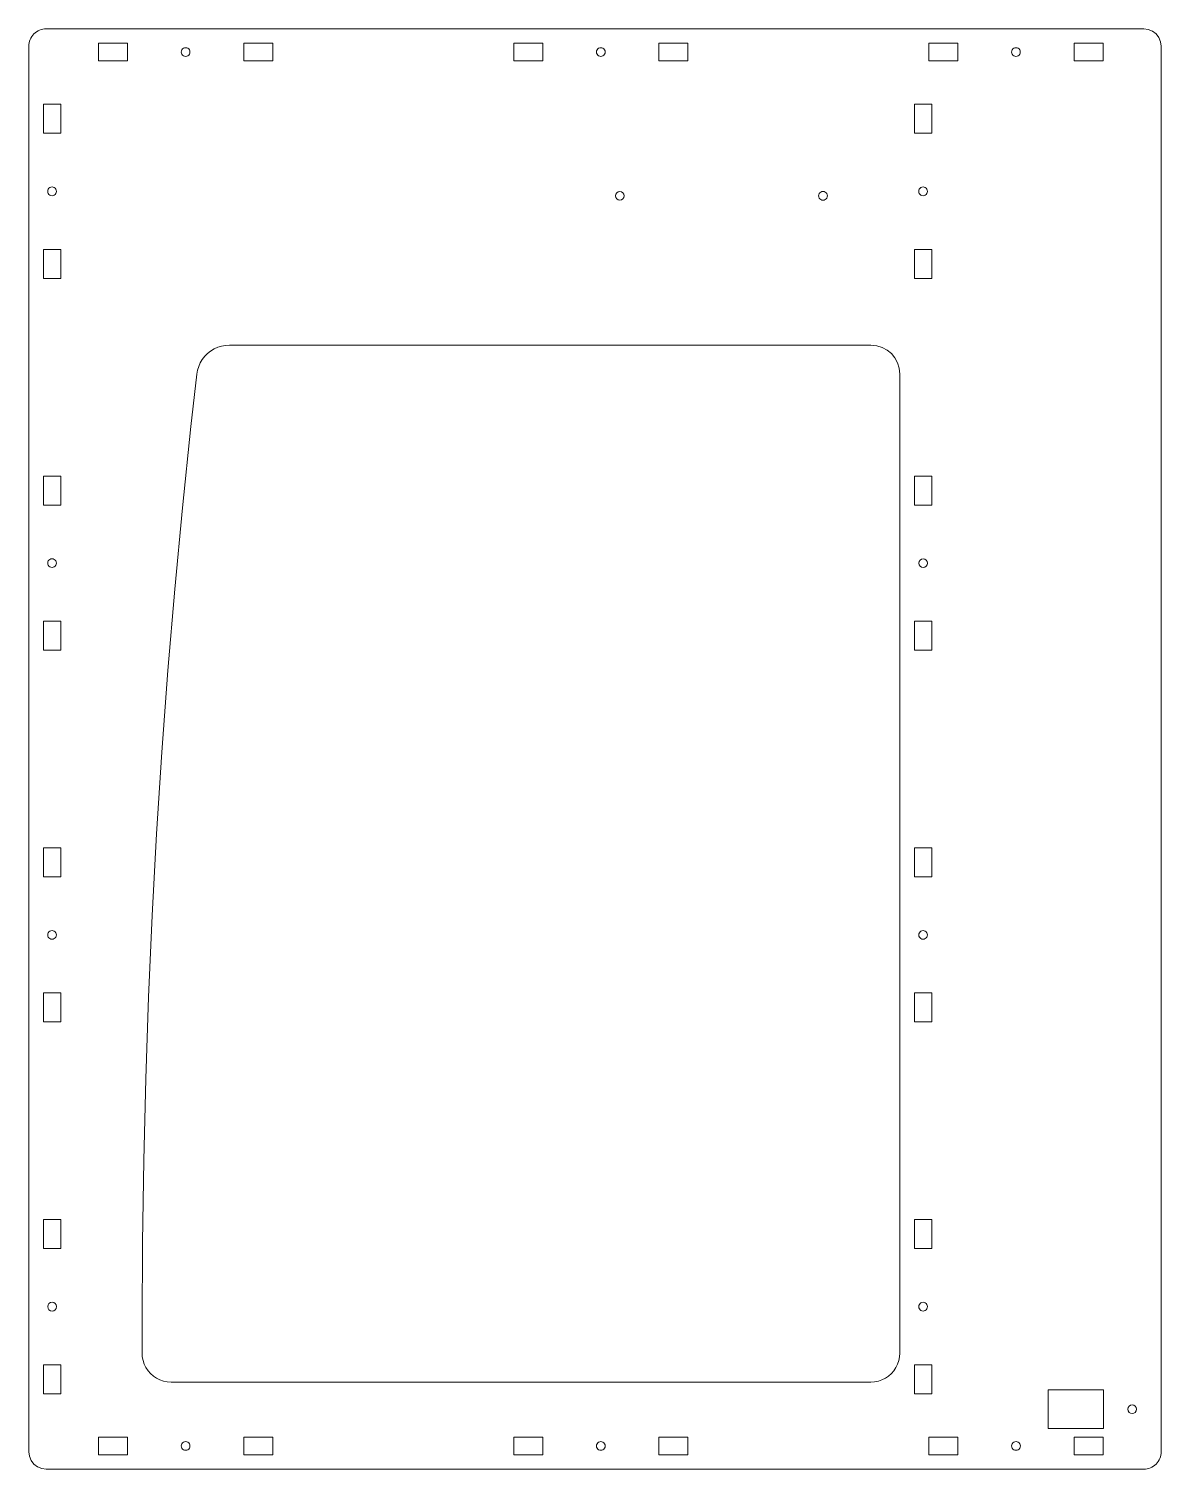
# Model space of a CAD drawing. Extents: x 0 to 390, y 0 to 496.
import ezdxf

# ---------------------------------------------------------------- set-up
doc = ezdxf.new("R2010")
doc.units = 0
doc.layers.get('0').update_dxf_attribs({"color": 13, "linetype": 'CONTINUOUS', "lineweight": 5, "true_color": 0xa55252})

msp = doc.modelspace()

# ---------------------------------------------------------------- linework, layer by layer
for p, q in [((384, 496.3), (6, 496.3)), ((0, 490.3), (0, 6)), ((24, 485.3), (24, 491.3)), ((24, 491.3), (34, 491.3)), ((34, 491.3), (34, 485.3)), ((74, 485.3), (74, 491.3)), ((84, 491.3), (74, 491.3)), ((84, 491.3), (84, 485.3)), ((167, 485.3), (167, 491.3)), ((177, 491.3), (167, 491.3)), ((177, 491.3), (177, 485.3)), ((217, 485.3), (217, 491.3)), ((227, 491.3), (217, 491.3)), ((227, 491.3), (227, 485.3)), ((309.99, 485.3), (309.99, 491.3)), ((319.99, 491.3), (309.99, 491.3)), ((319.99, 491.3), (319.99, 485.3)), ((359.99, 485.3), (359.99, 491.3)), ((369.99, 491.3), (359.99, 491.3)), ((369.99, 491.3), (369.99, 485.3)), ((390, 490.3), (390, 6)), ((34, 485.3), (24, 485.3)), ((84, 485.3), (74, 485.3)), ((177, 485.3), (167, 485.3)), ((227, 485.3), (217, 485.3)), ((319.99, 485.3), (309.99, 485.3)), ((369.99, 485.3), (359.99, 485.3)), ((11, 470.3), (5, 470.3)), ((5, 470.3), (5, 460.3)), ((11, 460.3), (11, 470.3)), ((305, 460.3), (305, 470.3)), ((305, 470.3), (311, 470.3)), ((311, 470.3), (311, 460.3)), ((5, 460.3), (11, 460.3)), ((311, 460.3), (305, 460.3)), ((11, 420.3), (5, 420.3)), ((5, 420.3), (5, 410.3)), ((11, 410.3), (11, 420.3)), ((305, 420.3), (311, 420.3)), ((305, 410.3), (305, 420.3)), ((311, 420.3), (311, 410.3)), ((5, 410.3), (11, 410.3)), ((311, 410.3), (305, 410.3)), ((69.06, 387.3), (290, 387.3)), ((300, 377.3), (300, 40)), ((11, 342.2), (5, 342.2)), ((5, 342.2), (5, 332.2)), ((11, 332.2), (11, 342.2)), ((311.01, 342.2), (305.01, 342.2)), ((305.01, 342.2), (305.01, 332.2)), ((311.01, 332.2), (311.01, 342.2)), ((5, 332.2), (11, 332.2)), ((305.01, 332.2), (311.01, 332.2)), ((11, 292.2), (5, 292.2)), ((5, 292.2), (5, 282.2)), ((11, 282.2), (11, 292.2)), ((305.01, 292.2), (305.01, 282.2)), ((311.01, 292.2), (305.01, 292.2)), ((311.01, 282.2), (311.01, 292.2)), ((5, 282.2), (11, 282.2)), ((305.01, 282.2), (311.01, 282.2)), ((5, 214.1), (5, 204.1)), ((11, 214.1), (5, 214.1)), ((11, 204.1), (11, 214.1)), ((305.01, 204.1), (305.01, 214.1)), ((305.01, 214.1), (311.01, 214.1)), ((311.01, 214.1), (311.01, 204.1)), ((5, 204.1), (11, 204.1)), ((311.01, 204.1), (305.01, 204.1)), ((5, 164.1), (5, 154.1)), ((11, 164.1), (5, 164.1)), ((11, 154.1), (11, 164.1)), ((305.01, 154.1), (305.01, 164.1)), ((305.01, 164.1), (311.01, 164.1)), ((311.01, 164.1), (311.01, 154.1)), ((5, 154.1), (11, 154.1)), ((311.01, 154.1), (305.01, 154.1)), ((5, 86), (5, 76)), ((11, 86), (5, 86)), ((11, 76), (11, 86)), ((305.01, 76), (305.01, 86)), ((305.01, 86), (311.01, 86)), ((311.01, 86), (311.01, 76)), ((5, 76), (11, 76)), ((311.01, 76), (305.01, 76)), ((39, 50), (39, 40)), ((5, 36), (5, 26)), ((11, 36), (5, 36)), ((11, 26), (11, 36)), ((305.01, 26), (305.01, 36)), ((305.01, 36), (311.01, 36)), ((311.01, 36), (311.01, 26)), ((290, 30), (49, 30)), ((5, 26), (11, 26)), ((311.01, 26), (305.01, 26)), ((351.1, 27.3), (351.1, 14)), ((370.1, 27.3), (351.1, 27.3)), ((370.1, 14), (370.1, 27.3)), ((24, 11), (34, 11)), ((24, 5), (24, 11)), ((34, 11), (34, 5)), ((84, 11), (74, 11)), ((74, 11), (74, 5)), ((84, 11), (84, 5)), ((167, 5), (167, 11)), ((177, 11), (167, 11)), ((177, 5), (177, 11)), ((217, 5), (217, 11)), ((227, 11), (217, 11)), ((227, 11), (227, 5)), ((310, 5), (310, 11)), ((320, 11), (310, 11)), ((320, 5), (320, 11)), ((351.1, 14), (370.1, 14)), ((360, 5), (360, 11)), ((370, 11), (360, 11)), ((370, 5), (370, 11)), ((34, 5), (24, 5)), ((74, 5), (84, 5)), ((177, 5), (167, 5)), ((227, 5), (217, 5)), ((310, 5), (320, 5)), ((360, 5), (370, 5)), ((6, 0), (384, 0))]:
    msp.add_line(p, q)
for points in [[(384, 496.3), (385.55, 496.1), (387, 495.5), (388.24, 494.54), (389.2, 493.3), (389.79, 491.85), (390, 490.3)], [(57.86, 377.3), (58.1, 378.65), (58.5, 379.96), (59.05, 381.21), (59.75, 382.38), (60.59, 383.46), (61.56, 384.44), (62.63, 385.28), (63.8, 386), (65.05, 386.56), (66.35, 386.97), (67.7, 387.22), (69.06, 387.3)], [(39, 50), (39.14, 78.17), (39.56, 106.34), (40.25, 134.51), (41.22, 162.67), (42.48, 190.81), (44, 218.95), (45.81, 247.06), (47.89, 275.16), (50.26, 303.23), (52.89, 331.28), (55.81, 359.31), (57.86, 377.3)], [(39, 40), (39.09, 38.69), (39.34, 37.41), (39.76, 36.17), (40.34, 35), (41.07, 33.91), (41.93, 32.93), (42.91, 32.07), (44, 31.34), (45.17, 30.76), (46.41, 30.34), (47.69, 30.09), (49, 30)], [(290, 30), (291.31, 30.09), (292.59, 30.34), (293.83, 30.76), (295, 31.34), (296.09, 32.07), (297.07, 32.93), (297.93, 33.91), (298.66, 35), (299.24, 36.17), (299.66, 37.41), (299.91, 38.69), (300, 40)], [(0, 6), (0.2, 4.45), (0.8, 3), (1.76, 1.76), (3, 0.8), (4.45, 0.2), (6, 0)]]:
    msp.add_lwpolyline(points)
for points in [[(55.5, 488.3), (55.45, 487.91), (55.3, 487.55), (55.06, 487.24), (54.75, 487), (54.39, 486.85), (54, 486.8), (53.61, 486.85), (53.25, 487), (52.94, 487.24), (52.7, 487.55), (52.55, 487.91), (52.5, 488.3), (52.55, 488.69), (52.7, 489.05), (52.94, 489.36), (53.25, 489.6), (53.61, 489.75), (54, 489.8), (54.39, 489.75), (54.75, 489.6), (55.06, 489.36), (55.3, 489.05), (55.45, 488.69), (55.5, 488.3)], [(198.3, 487.55), (198.06, 487.24), (197.75, 487), (197.39, 486.85), (197, 486.8), (196.61, 486.85), (196.25, 487), (195.94, 487.24), (195.7, 487.55), (195.55, 487.91), (195.5, 488.3), (195.55, 488.69), (195.7, 489.05), (195.94, 489.36), (196.25, 489.6), (196.61, 489.75), (197, 489.8), (197.39, 489.75), (197.75, 489.6), (198.06, 489.36), (198.3, 489.05), (198.45, 488.69), (198.5, 488.3), (198.45, 487.91), (198.3, 487.55)], [(339.99, 489.8), (340.38, 489.75), (340.74, 489.6), (341.05, 489.36), (341.29, 489.05), (341.44, 488.69), (341.49, 488.3), (341.44, 487.91), (341.29, 487.55), (341.05, 487.24), (340.74, 487), (340.38, 486.85), (339.99, 486.8), (339.61, 486.85), (339.24, 487), (338.93, 487.24), (338.69, 487.55), (338.55, 487.91), (338.49, 488.3), (338.55, 488.69), (338.69, 489.05), (338.93, 489.36), (339.24, 489.6), (339.61, 489.75), (339.99, 489.8)], [(7.25, 439), (6.94, 439.24), (6.7, 439.55), (6.55, 439.91), (6.5, 440.3), (6.55, 440.69), (6.7, 441.05), (6.94, 441.36), (7.25, 441.6), (7.61, 441.75), (8, 441.8), (8.39, 441.75), (8.75, 441.6), (9.06, 441.36), (9.3, 441.05), (9.45, 440.69), (9.5, 440.3), (9.45, 439.91), (9.3, 439.55), (9.06, 439.24), (8.75, 439), (8.39, 438.85), (8, 438.8), (7.61, 438.85), (7.25, 439)], [(306.94, 441.36), (307.25, 441.6), (307.61, 441.75), (308, 441.8), (308.39, 441.75), (308.75, 441.6), (309.06, 441.36), (309.3, 441.05), (309.45, 440.69), (309.5, 440.3), (309.45, 439.91), (309.3, 439.55), (309.06, 439.24), (308.75, 439), (308.39, 438.85), (308, 438.8), (307.61, 438.85), (307.25, 439), (306.94, 439.24), (306.7, 439.55), (306.55, 439.91), (306.5, 440.3), (306.55, 440.69), (306.7, 441.05), (306.94, 441.36)], [(272.23, 439.5), (272.47, 439.81), (272.78, 440.05), (273.14, 440.2), (273.53, 440.25), (273.92, 440.2), (274.28, 440.05), (274.59, 439.81), (274.83, 439.5), (274.98, 439.14), (275.03, 438.75), (274.98, 438.36), (274.83, 438), (274.59, 437.69), (274.28, 437.45), (273.92, 437.3), (273.53, 437.25), (273.14, 437.3), (272.78, 437.45), (272.47, 437.69), (272.23, 438), (272.08, 438.36), (272.03, 438.75), (272.08, 439.14), (272.23, 439.5)], [(8, 310.7), (7.61, 310.75), (7.25, 310.9), (6.94, 311.14), (6.7, 311.45), (6.55, 311.81), (6.5, 312.2), (6.55, 312.59), (6.7, 312.95), (6.94, 313.26), (7.25, 313.5), (7.61, 313.65), (8, 313.7), (8.39, 313.65), (8.75, 313.5), (9.06, 313.26), (9.3, 312.95), (9.45, 312.59), (9.5, 312.2), (9.45, 311.81), (9.3, 311.45), (9.06, 311.14), (8.75, 310.9), (8.39, 310.75), (8, 310.7)], [(9.5, 184.1), (9.45, 183.71), (9.3, 183.35), (9.06, 183.04), (8.75, 182.8), (8.39, 182.65), (8, 182.6), (7.61, 182.65), (7.25, 182.8), (6.94, 183.04), (6.7, 183.35), (6.55, 183.71), (6.5, 184.1), (6.55, 184.49), (6.7, 184.85), (6.94, 185.16), (7.25, 185.4), (7.61, 185.55), (8, 185.6), (8.39, 185.55), (8.75, 185.4), (9.06, 185.16), (9.3, 184.85), (9.45, 184.49), (9.5, 184.1)], [(308.39, 185.55), (308.76, 185.4), (309.07, 185.16), (309.3, 184.85), (309.45, 184.49), (309.51, 184.1), (309.45, 183.71), (309.3, 183.35), (309.07, 183.04), (308.76, 182.8), (308.39, 182.65), (308.01, 182.6), (307.62, 182.65), (307.26, 182.8), (306.95, 183.04), (306.71, 183.35), (306.56, 183.71), (306.51, 184.1), (306.56, 184.49), (306.71, 184.85), (306.95, 185.16), (307.26, 185.4), (307.62, 185.55), (308.01, 185.6), (308.39, 185.55)], [(306.71, 56.75), (306.95, 57.06), (307.26, 57.3), (307.62, 57.45), (308.01, 57.5), (308.39, 57.45), (308.76, 57.3), (309.07, 57.06), (309.3, 56.75), (309.45, 56.39), (309.51, 56), (309.45, 55.61), (309.3, 55.25), (309.07, 54.94), (308.76, 54.7), (308.39, 54.55), (308.01, 54.5), (307.62, 54.55), (307.26, 54.7), (306.95, 54.94), (306.71, 55.25), (306.56, 55.61), (306.51, 56), (306.56, 56.39), (306.71, 56.75)], [(55.45, 7.61), (55.3, 7.25), (55.06, 6.94), (54.75, 6.7), (54.39, 6.55), (54, 6.5), (53.61, 6.55), (53.25, 6.7), (52.94, 6.94), (52.7, 7.25), (52.55, 7.61), (52.5, 8), (52.55, 8.39), (52.7, 8.75), (52.94, 9.06), (53.25, 9.3), (53.61, 9.45), (54, 9.5), (54.39, 9.45), (54.75, 9.3), (55.06, 9.06), (55.3, 8.75), (55.45, 8.39), (55.5, 8), (55.45, 7.61)], [(198.3, 8.75), (198.45, 8.39), (198.5, 8), (198.45, 7.61), (198.3, 7.25), (198.06, 6.94), (197.75, 6.7), (197.39, 6.55), (197, 6.5), (196.61, 6.55), (196.25, 6.7), (195.94, 6.94), (195.7, 7.25), (195.55, 7.61), (195.5, 8), (195.55, 8.39), (195.7, 8.75), (195.94, 9.06), (196.25, 9.3), (196.61, 9.45), (197, 9.5), (197.39, 9.45), (197.75, 9.3), (198.06, 9.06), (198.3, 8.75)], [(341.3, 8.75), (341.45, 8.39), (341.5, 8), (341.45, 7.61), (341.3, 7.25), (341.06, 6.94), (340.75, 6.7), (340.39, 6.55), (340, 6.5), (339.61, 6.55), (339.25, 6.7), (338.94, 6.94), (338.7, 7.25), (338.55, 7.61), (338.5, 8), (338.55, 8.39), (338.7, 8.75), (338.94, 9.06), (339.25, 9.3), (339.61, 9.45), (340, 9.5), (340.39, 9.45), (340.75, 9.3), (341.06, 9.06), (341.3, 8.75)]]:
    msp.add_lwpolyline(points, close=True)
for centre in [(203.53, 438.75), (308.01, 312.2), (8, 56), (380, 20.65)]:
    msp.add_circle(centre, 1.5)
for centre, radius, start, end in [((6, 490.3), 6, 89.9984, 179.9999), ((290, 377.3), 10, 0, 90), ((384, 6), 6, 270, 0.0001)]:
    msp.add_arc(centre, radius, start, end)

doc.saveas('drawing.dxf')
